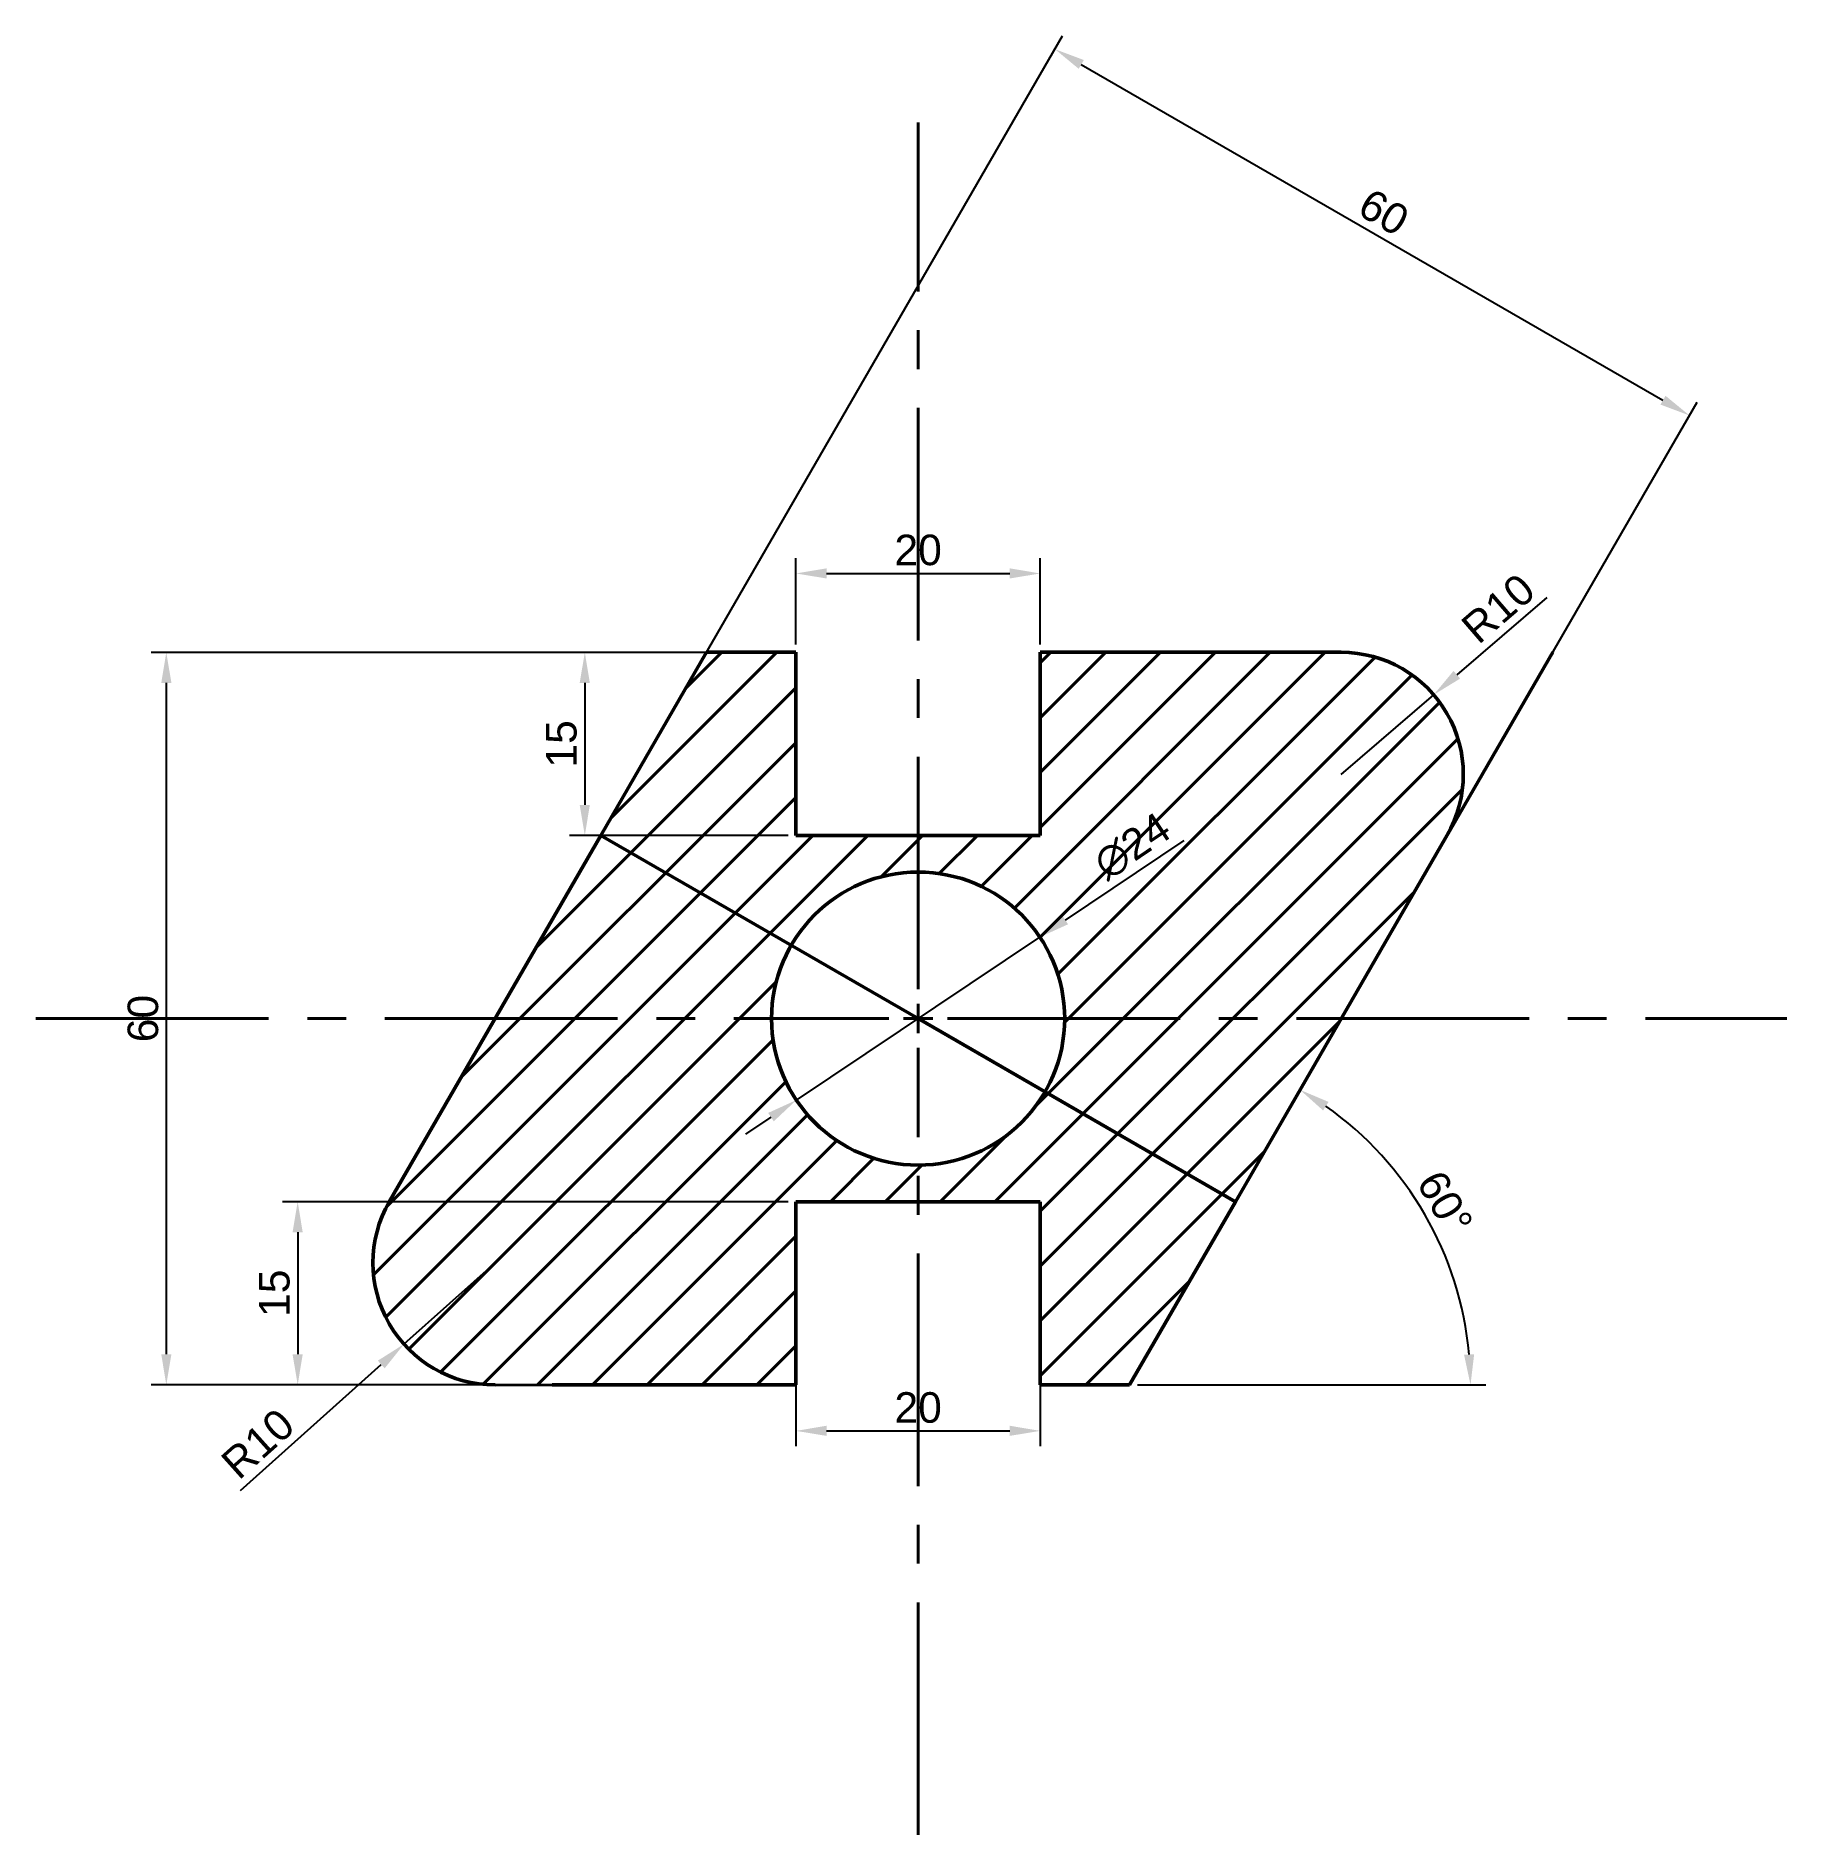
# Model space of a CAD drawing. Header units: millimetres. Extents: x 410 to 554, y 451 to 598.
import ezdxf

# ---------------------------------------------------------------- set-up
doc = ezdxf.new("R2010")
doc.units = ezdxf.units.MM
doc.linetypes.add('ACAD_ISO02W100', pattern=[15, 12, -3])
doc.linetypes.add('CENTER2', pattern=[28.575, 19.05, -3.175, 3.175, -3.175])
for name, color, linetype, lineweight in [('grube', 4, 'Continuous', 50), ('kreskowanie', 74, 'Continuous', 35), ('wymiary', 1, 'Continuous', 35)]:
    doc.layers.add(name, color=color, linetype=linetype, lineweight=lineweight)
doc.layers.add('oś', color=7, linetype='ACAD_ISO02W100')
doc.styles.get("Standard").update_dxf_attribs({"font": 'arial.ttf'})
doc.dimstyles.new('ISO-25', dxfattribs={"dimtxt": 2.5, "dimasz": 2.5, "dimexe": 1.25, "dimexo": 0.625, "dimtad": 1, "dimtxsty": 'Standard', "dimcen": 2.5, "dimadec": 0, "dimazin": 0, "dimtfac": 1, "dimtmove": 0, "dimatfit": 3, "dimfxl": 1, "dimarcsym": 0})

# ---------------------------------------------------------------- blocks, each defined once
blk = doc.blocks.new('*D18')
at = {"layer": 'Defpoints', "color": 0, "transparency": 16777216}
for p in [(472.66, 502.42), (492.66, 502.42), (492.66, 483.65)]:
    blk.add_point(p, dxfattribs=at)
at = {"layer": 'wymiary', "color": 0, "lineweight": -2, "transparency": 16777216}
for p, q in [((472.66, 501.79), (472.66, 482.4)), ((492.66, 501.79), (492.66, 482.4)), ((475.16, 483.65), (490.16, 483.65))]:
    blk.add_line(p, q, dxfattribs=at)
at = {"layer": 'wymiary', "color": 0, "transparency": 16777216}
for points in [[(475.16, 484.07), (475.16, 483.24), (472.66, 483.65)], [(490.16, 484.07), (490.16, 483.24), (492.66, 483.65)]]:
    blk.add_solid(points, dxfattribs=at)
at = {"layer": 'wymiary', "color": 0, "transparency": 16777216, "insert": (482.66, 485.55), "char_height": 2.5, "attachment_point": 5}
blk.add_mtext('20', dxfattribs=at)
blk = doc.blocks.new('*D33')
at = {"layer": 'Defpoints', "color": 0, "transparency": 16777216}
for p in [(545.82, 566.81), (456.68, 532.42), (508.64, 502.42)]:
    blk.add_point(p, dxfattribs=at)
at = {"layer": 'wymiary', "color": 0, "lineweight": -2, "transparency": 16777216}
for p, q in [((456.99, 532.96), (494.48, 597.89)), ((496.02, 595.56), (543.65, 568.06)), ((508.95, 502.96), (546.44, 567.89))]:
    blk.add_line(p, q, dxfattribs=at)
at = {"layer": 'wymiary', "color": 0, "transparency": 16777216}
for points in [[(496.23, 595.92), (495.81, 595.2), (493.86, 596.81)], [(543.86, 568.42), (543.44, 567.7), (545.82, 566.81)]]:
    blk.add_solid(points, dxfattribs=at)
at = {"layer": 'wymiary', "color": 0, "transparency": 16777216, "insert": (520.79, 583.45), "char_height": 2.5, "attachment_point": 5, "rotation": 330}
blk.add_mtext('60', dxfattribs=at)
blk = doc.blocks.new('*D34')
at = {"layer": 'Defpoints', "color": 0, "transparency": 16777216}
for p in [(508.64, 502.42), (526.2, 496.96), (497.62, 487.42), (499.98, 487.42), (499.98, 487.42)]:
    blk.add_point(p, dxfattribs=at)
at = {"layer": 'wymiary', "color": 0, "lineweight": -2, "transparency": 16777216}
for p, q in [((508.95, 502.96), (514.56, 512.67)), ((500.61, 487.42), (529.14, 487.42))]:
    blk.add_line(p, q, dxfattribs=at)
blk.add_arc((499.98, 487.42), 27.91, 5.1345, 54.8655, dxfattribs=at)
at = {"layer": 'wymiary', "color": 0, "transparency": 16777216}
for points in [[(515.82, 509.89), (516.27, 510.59), (513.93, 511.58)], [(528.19, 489.93), (527.36, 489.89), (527.89, 487.42)]]:
    blk.add_solid(points, dxfattribs=at)
at = {"layer": 'wymiary', "color": 0, "transparency": 16777216, "insert": (525.8, 502.32), "char_height": 2.5, "attachment_point": 5, "rotation": 300}
blk.add_mtext('60°', dxfattribs=at)
blk = doc.blocks.new('*D37')
at = {"layer": 'Defpoints', "color": 0, "transparency": 16777216}
for p in [(472.66, 547.41), (455.37, 532.41), (472.66, 532.41)]:
    blk.add_point(p, dxfattribs=at)
at = {"layer": 'wymiary', "color": 0, "lineweight": -2, "transparency": 16777216}
for p, q in [((472.03, 547.41), (454.12, 547.41)), ((455.37, 544.91), (455.37, 534.91)), ((472.03, 532.41), (454.12, 532.41))]:
    blk.add_line(p, q, dxfattribs=at)
at = {"layer": 'wymiary', "color": 0, "transparency": 16777216}
for points in [[(454.95, 544.91), (455.78, 544.91), (455.37, 547.41)], [(454.95, 534.91), (455.78, 534.91), (455.37, 532.41)]]:
    blk.add_solid(points, dxfattribs=at)
at = {"layer": 'wymiary', "color": 0, "transparency": 16777216, "insert": (453.46, 539.91), "char_height": 2.5, "attachment_point": 5, "rotation": 90}
blk.add_mtext('15', dxfattribs=at)
blk = doc.blocks.new('*D38')
at = {"layer": 'Defpoints', "color": 0, "transparency": 16777216}
for p in [(465.34, 547.41), (421.1, 487.42), (465.34, 487.42)]:
    blk.add_point(p, dxfattribs=at)
at = {"layer": 'wymiary', "color": 0, "lineweight": -2, "transparency": 16777216}
for p, q in [((464.71, 547.41), (419.85, 547.41)), ((421.1, 544.91), (421.1, 489.92)), ((464.71, 487.42), (419.85, 487.42))]:
    blk.add_line(p, q, dxfattribs=at)
at = {"layer": 'wymiary', "color": 0, "transparency": 16777216}
for points in [[(420.69, 544.91), (421.52, 544.91), (421.1, 547.41)], [(420.69, 489.92), (421.52, 489.92), (421.1, 487.42)]]:
    blk.add_solid(points, dxfattribs=at)
at = {"layer": 'wymiary', "color": 0, "transparency": 16777216, "insert": (419.2, 517.42), "char_height": 2.5, "attachment_point": 5, "rotation": 90}
blk.add_mtext('60', dxfattribs=at)
blk = doc.blocks.new('*D39')
at = {"layer": 'Defpoints', "color": 0, "transparency": 16777216}
for p in [(472.66, 502.42), (431.86, 487.42), (472.66, 487.42)]:
    blk.add_point(p, dxfattribs=at)
at = {"layer": 'wymiary', "color": 0, "lineweight": -2, "transparency": 16777216}
for p, q in [((472.03, 502.42), (430.61, 502.42)), ((431.86, 499.92), (431.86, 489.92)), ((472.03, 487.42), (430.61, 487.42))]:
    blk.add_line(p, q, dxfattribs=at)
at = {"layer": 'wymiary', "color": 0, "transparency": 16777216}
for points in [[(431.44, 499.92), (432.27, 499.92), (431.86, 502.42)], [(431.44, 489.92), (432.27, 489.92), (431.86, 487.42)]]:
    blk.add_solid(points, dxfattribs=at)
at = {"layer": 'wymiary', "color": 0, "transparency": 16777216, "insert": (429.96, 494.92), "char_height": 2.5, "attachment_point": 5, "rotation": 90}
blk.add_mtext('15', dxfattribs=at)
blk = doc.blocks.new('*D41')
at = {"layer": 'Defpoints', "color": 0, "transparency": 16777216}
for p in [(492.66, 553.87), (472.66, 547.41), (492.66, 547.41)]:
    blk.add_point(p, dxfattribs=at)
at = {"layer": 'wymiary', "color": 0, "lineweight": -2, "transparency": 16777216}
for p, q in [((472.66, 548.04), (472.66, 555.12)), ((492.66, 548.04), (492.66, 555.12)), ((475.16, 553.87), (490.16, 553.87))]:
    blk.add_line(p, q, dxfattribs=at)
at = {"layer": 'wymiary', "color": 0, "transparency": 16777216}
for points in [[(475.16, 554.29), (475.16, 553.46), (472.66, 553.87)], [(490.16, 554.29), (490.16, 553.46), (492.66, 553.87)]]:
    blk.add_solid(points, dxfattribs=at)
at = {"layer": 'wymiary', "color": 0, "transparency": 16777216, "insert": (482.66, 555.78), "char_height": 2.5, "attachment_point": 5}
blk.add_mtext('20', dxfattribs=at)
blk = doc.blocks.new('*D43')
at = {"layer": 'Defpoints', "color": 0, "transparency": 16777216}
for p in [(448.02, 497.42), (440.56, 490.75)]:
    blk.add_point(p, dxfattribs=at)
at = {"layer": 'wymiary', "color": 0, "lineweight": -2, "transparency": 16777216}
for p, q in [((448.02, 497.42), (440.56, 490.75)), ((427.17, 478.78), (438.7, 489.09))]:
    blk.add_line(p, q, dxfattribs=at)
at = {"layer": 'wymiary', "color": 0, "transparency": 16777216}
blk.add_solid([(438.42, 489.4), (438.98, 488.77), (440.56, 490.75)], dxfattribs=at)
at = {"layer": 'wymiary', "color": 0, "transparency": 16777216, "insert": (428.6, 482.6), "char_height": 2.5, "attachment_point": 5, "rotation": 41.7937}
blk.add_mtext('R10', dxfattribs=at)
blk = doc.blocks.new('*D44')
at = {"layer": 'Defpoints', "color": 0, "transparency": 16777216}
for p in [(524.88, 543.94), (517.3, 537.41)]:
    blk.add_point(p, dxfattribs=at)
at = {"layer": 'wymiary', "color": 0, "lineweight": -2, "transparency": 16777216}
for p, q in [((534.13, 551.91), (526.77, 545.57)), ((517.3, 537.41), (524.88, 543.94))]:
    blk.add_line(p, q, dxfattribs=at)
at = {"layer": 'wymiary', "color": 0, "transparency": 16777216}
blk.add_solid([(526.5, 545.89), (527.04, 545.26), (524.88, 543.94)], dxfattribs=at)
at = {"layer": 'wymiary', "color": 0, "transparency": 16777216, "insert": (530.16, 551), "char_height": 2.5, "attachment_point": 5, "rotation": 40.7335}
blk.add_mtext('R10', dxfattribs=at)
blk = doc.blocks.new('*D45')
at = {"layer": 'Defpoints', "color": 0, "transparency": 16777216}
for p in [(492.63, 524.09), (472.69, 510.74)]:
    blk.add_point(p, dxfattribs=at)
at = {"layer": 'wymiary', "color": 0, "lineweight": -2, "transparency": 16777216}
for p, q in [((504.43, 531.99), (494.71, 525.48)), ((472.69, 510.74), (492.63, 524.09)), ((470.61, 509.35), (468.53, 507.96))]:
    blk.add_line(p, q, dxfattribs=at)
at = {"layer": 'wymiary', "color": 0, "transparency": 16777216}
for points in [[(494.48, 525.83), (494.94, 525.14), (492.63, 524.09)], [(470.38, 509.69), (470.84, 509), (472.69, 510.74)]]:
    blk.add_solid(points, dxfattribs=at)
at = {"layer": 'wymiary', "color": 0, "transparency": 16777216, "insert": (500.2, 531.53), "char_height": 2.5, "attachment_point": 5, "rotation": 33.801}
blk.add_mtext('∅24', dxfattribs=at)
blk = doc.blocks.new('*U46')
at = {"layer": 'oś', "color": 0, "linetype": 'CENTER2', "lineweight": 40, "transparency": 16777216}
for p, q in [((0, 2.4), (0, 73.4)), ((-72.23, 0), (-2.4, 0)), ((2.4, 0), (71.14, 0)), ((0, -66.86), (0, -2.4))]:
    blk.add_line(p, q, dxfattribs=at)
at = {"layer": 'oś', "color": 0, "linetype": 'Continuous', "lineweight": 40, "transparency": 16777216}
for p, q in [((-1.2, 0), (1.2, 0)), ((0, -1.2), (0, 1.2))]:
    blk.add_line(p, q, dxfattribs=at)

msp = doc.modelspace()

# ---------------------------------------------------------------- hatches: boundary and pattern name
at = {"layer": 'kreskowanie', "lineweight": 40}
h = msp.add_hatch(dxfattribs=at)
h.set_pattern_fill('ANSI31', color=256)
h.paths.add_polyline_path([(525.961, 532.415, 0.5773503), (517.301, 547.415), (492.823, 547.415), (492.66, 547.415), (492.66, 532.415), (482.66, 532.415), (482.66, 529.415, -0.4142136), (494.66, 517.415), (517.301, 517.415)])
h.paths.add_polyline_path([(472.267, 523.415), (456.679, 532.415), (448.019, 517.415), (470.66, 517.415, -0.1316525)])
h.paths.add_polyline_path([(482.66, 505.415, -0.4142136), (470.66, 517.415), (448.019, 517.415), (439.359, 502.416, 0.5773503), (448.019, 487.416), (472.66, 487.416), (472.66, 502.416), (482.66, 502.416)])
h.paths.add_polyline_path([(472.66, 547.415), (465.339, 547.415), (456.679, 532.415), (472.267, 523.415, -0.2679492), (482.66, 529.415), (482.66, 532.415), (472.66, 532.415)])
h.paths.add_polyline_path([(508.641, 502.415), (493.052, 511.415, -0.2679492), (482.66, 505.415), (482.66, 502.416), (492.66, 502.416), (492.66, 487.416), (495.043, 487.416), (497.621, 487.416), (499.981, 487.416)])
h.paths.add_polyline_path([(517.301, 517.415), (494.66, 517.415, -0.1316525), (493.052, 511.415), (508.641, 502.415)])

# ---------------------------------------------------------------- linework, layer by layer
at = {"layer": 'grube'}
for p, q in [((456.679, 532.415), (465.339, 547.415)), ((465.339, 547.415), (456.679, 532.415)), ((465.339, 547.415), (472.66, 547.415)), ((465.918, 547.415), (465.339, 547.415)), ((472.66, 547.415), (469.904, 547.415)), ((472.66, 547.415), (472.66, 532.415)), ((472.66, 547.415), (472.66, 532.415)), ((492.66, 532.415), (492.66, 547.415)), ((492.823, 547.415), (492.66, 547.415)), ((492.823, 547.415), (517.301, 547.415)), ((508.641, 502.415), (534.621, 547.415)), ((456.679, 532.415), (439.359, 502.416)), ((482.66, 517.415), (456.679, 532.415)), ((472.66, 532.415), (492.66, 532.415)), ((472.66, 532.415), (492.66, 532.415)), ((525.961, 532.415), (508.641, 502.415)), ((482.66, 517.415), (508.641, 502.415)), ((472.66, 487.416), (472.66, 502.416)), ((492.66, 502.416), (472.66, 502.416)), ((472.66, 502.416), (472.66, 487.416)), ((492.66, 487.416), (492.66, 502.416)), ((492.66, 502.416), (492.66, 487.416)), ((508.641, 502.415), (499.981, 487.416)), ((472.66, 487.416), (452.698, 487.416)), ((492.66, 487.416), (495.043, 487.416)), ((495.043, 487.416), (497.621, 487.416)), ((497.621, 487.416), (499.981, 487.416))]:
    msp.add_line(p, q, dxfattribs=at)
at = {"layer": 'grube', "lineweight": 40}
for p, q in [((465.339, 547.415), (472.135, 547.415)), ((472.135, 547.415), (465.339, 547.415))]:
    msp.add_line(p, q, dxfattribs=at)
at = {"layer": 'grube'}
msp.add_circle((482.66, 517.415), 12, dxfattribs=at)
for centre, start, end in [((517.301, 537.415), 330, 90), ((448.019, 497.416), 150, 270)]:
    msp.add_arc(centre, 10, start, end, dxfattribs=at)
at = {"layer": 'wymiary'}
msp.add_line((448.019, 487.416), (472.66, 487.416), dxfattribs=at)

# ---------------------------------------------------------------- block references
at = {"layer": 'oś', "linetype": 'CENTER2', "lineweight": 40}
msp.add_blockref('*U46', (482.66, 517.415), dxfattribs=at)

# ---------------------------------------------------------------- dimensions: what is measured, and where the dimension line sits
at = {"layer": 'wymiary'}
for p1, p2, distance, picture, middle in [((456.679, 532.415), (508.641, 502.415), 74.353, '*D33', (520.787, 583.453)), ((472.66, 547.415), (492.66, 547.415), 6.459, '*D41', (482.66, 555.775))]:
    dim = msp.add_aligned_dim(p1=p1, p2=p2, distance=distance, dimstyle='ISO-25', dxfattribs=at)
    dim.commit()
    dim.dimension.update_dxf_attribs({"geometry": picture, "text_midpoint": middle})
dim = msp.add_radius_dim(center=(517.301, 537.415), mpoint=(524.878, 543.94), dimstyle='ISO-25', dxfattribs=at)
dim.commit()
dim.dimension.update_dxf_attribs({"geometry": '*D44', "text_midpoint": (530.16, 550.998)})
for base, p1, p2, picture, middle in [((421.103, 487.416), (465.339, 547.415), (465.339, 487.416), '*D38', (419.202, 517.415)), ((455.366, 532.415), (472.66, 547.415), (472.66, 532.415), '*D37', (453.465, 539.915)), ((431.857, 487.416), (472.66, 502.416), (472.66, 487.416), '*D39', (429.956, 494.916))]:
    dim = msp.add_linear_dim(base=base, p1=p1, p2=p2, angle=90, dimstyle='ISO-25', dxfattribs=at)
    dim.commit()
    dim.dimension.update_dxf_attribs({"geometry": picture, "text_midpoint": middle})
dim = msp.add_diameter_dim_2p(p1=(472.688, 510.739), p2=(492.631, 524.091), dimstyle='ISO-25', dxfattribs=at)
dim.commit()
dim.dimension.update_dxf_attribs({"geometry": '*D45', "text_midpoint": (501.298, 529.893), "dimtype": 163})
dim = msp.add_angular_dim_2l(base=(526.205, 496.96), line1=((508.641, 502.415), (499.981, 487.416)), line2=((497.621, 487.416), (499.981, 487.416)), dimstyle='ISO-25', dxfattribs=at)
dim.commit()
dim.dimension.update_dxf_attribs({"geometry": '*D34', "text_midpoint": (525.795, 502.32)})
dim = msp.add_linear_dim(base=(492.66, 483.652), p1=(472.66, 502.416), p2=(492.66, 502.416), dimstyle='ISO-25', dxfattribs=at)
dim.commit()
dim.dimension.update_dxf_attribs({"geometry": '*D18', "text_midpoint": (482.66, 485.553)})
dim = msp.add_radius_dim(center=(448.019, 497.416), mpoint=(440.564, 490.751), dimstyle='ISO-25', dxfattribs=at)
dim.commit()
dim.dimension.update_dxf_attribs({"geometry": '*D43', "text_midpoint": (429.864, 481.187), "dimtype": 164})

doc.saveas('drawing.dxf')
